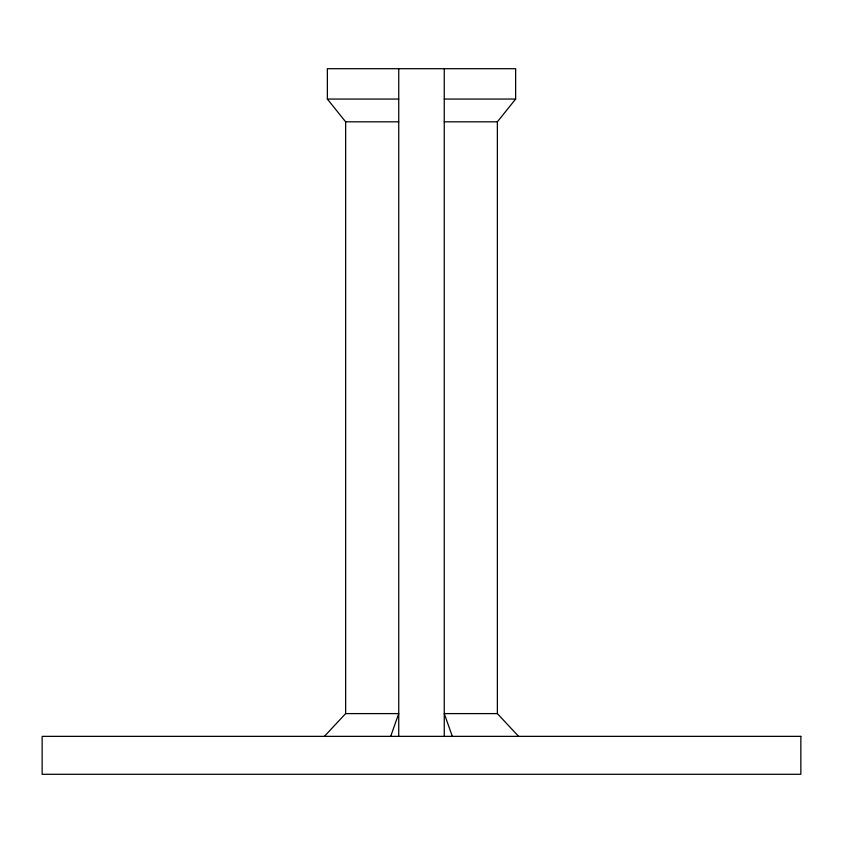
<?xml version="1.0" encoding="UTF-8"?>
<svg xmlns="http://www.w3.org/2000/svg" width="843" height="843" viewBox="0 0 843 843"><rect width="100%" height="100%" fill="white"/><g stroke="black" fill="none" stroke-linecap="round" stroke-linejoin="round"><path stroke-width="1.26" d="M390.688 736.36L398.739 713.6L345.63 713.6L324.418 736.36M518.582 736.36L497.37 713.6L497.37 121.813L515.642 99.052L515.642 68.704L327.358 68.704L327.358 99.052L345.63 121.813L345.63 713.6M327.358 99.052L398.739 99.052M444.261 99.052L515.642 99.052M345.63 121.813L398.739 121.813M444.261 121.813L497.37 121.813M497.37 713.6L444.261 713.6L452.312 736.36M444.261 68.704L444.261 736.36M398.739 68.704L398.739 736.36M800.85 736.36L42.15 736.36L42.15 774.295L800.85 774.295L800.85 736.36"/></g></svg>
